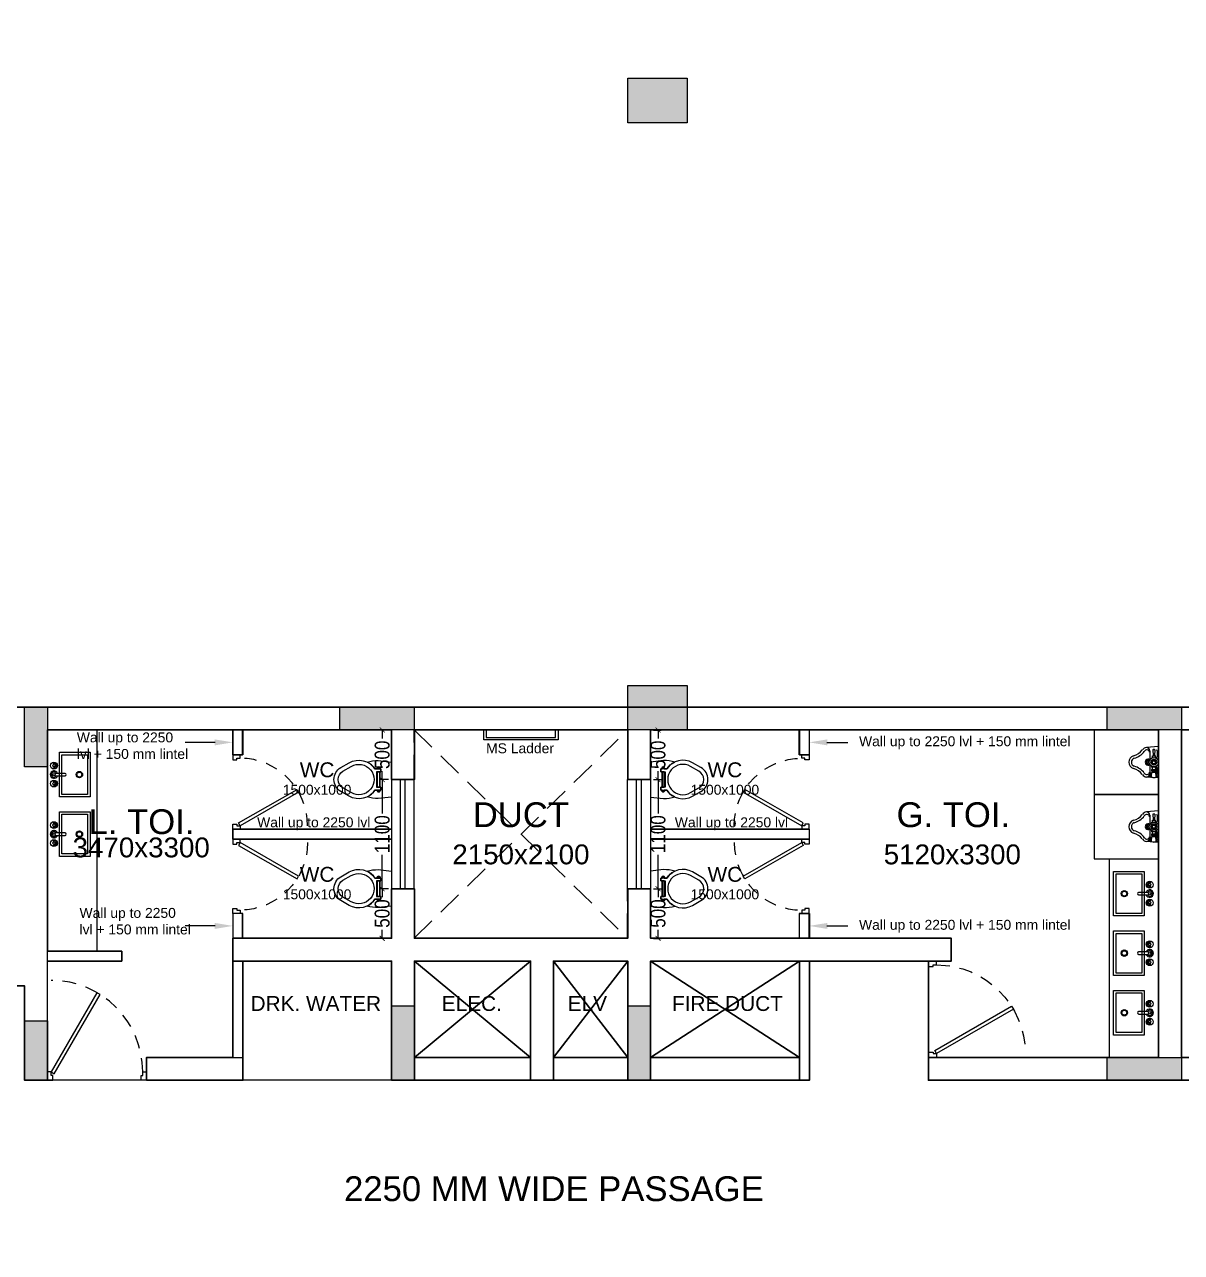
# Model space of a CAD drawing. Header units: metres. Extents: x 9819 to 10514, y 4405 to 4599.
# Drawn here: x 10479.88 to 10491.54, y 4550.07 to 4562.44 of the extents above; entities that cross this region are included whole.
import ezdxf
from ezdxf import colors
from ezdxf.entities.mleader import LeaderData, LeaderLine
from ezdxf.enums import TextEntityAlignment as Align
from ezdxf.math import Vec2, Vec3

# ---------------------------------------------------------------- set-up
doc = ezdxf.new("R2010")
doc.units = ezdxf.units.M
doc.header["$MEASUREMENT"] = 0
doc.header["$PDMODE"] = 35
doc.header["$PDSIZE"] = 0.3
doc.linetypes.add('DASHED2', pattern=[0.375, 0.25, -0.125])
doc.linetypes.add('HIDDEN', pattern=[0.375, 0.25, -0.125])
doc.layers.add('A_COL. NO', color=4, linetype='Continuous')
for name, color, linetype, lineweight in [('A_DIM (INT)', 8, 'Continuous', 5), ('A_DOOR-WIN', 23, 'Continuous', 9), ('A_DOTTED', 8, 'HIDDEN', 0), ('A_GLAZE', 140, 'Continuous', 5), ('A_MS', 15, 'Continuous', 9), ('A_PLUMBING FIXTURES', 8, 'Continuous', 15), ('A_SILL 0.09', 9, 'Continuous', 9), ('A_SILL 0.25', 25, 'Continuous', 15), ('A_TEXT', 7, 'Continuous', 5), ('A_WALL', 7, 'Continuous', 30), ('A_Wall Hatch', 8, 'Continuous', 5), ('COLUMN-FINAL', 210, 'Continuous', 20), ('Doorline', 251, 'DASHED2', 13)]:
    doc.layers.add(name, color=color, linetype=linetype, lineweight=lineweight)
doc.layers.get('A_COL. NO').off()
doc.styles.add('A', font='ARIALN.TTF')
doc.styles.get("Standard").update_dxf_attribs({"font": 'arial.ttf'})
doc.dimstyles.new('DIM IN MM SMALL', dxfattribs={"dimtxt": 0.15, "dimasz": 0.05, "dimexe": 0.03, "dimexo": 0.03, "dimgap": 0.03, "dimtad": 0, "dimdec": 0, "dimlfac": 1000, "dimzin": 3, "dimdsep": 46, "dimtxsty": 'A', "dimblk": 'ARCHTICK', "dimcen": 0, "dimclrd": 256, "dimclre": 256, "dimclrt": 256, "dimadec": 0, "dimazin": 0, "dimtfac": 1, "dimtdec": 0, "dimtofl": 0, "dimtmove": 1, "dimatfit": 3, "dimfxl": 1, "dimtolj": 1, "dimtzin": 0, "dimlwd": -1, "dimlwe": -1, "dimarcsym": 0})

# ---------------------------------------------------------------- blocks, each defined once
blk = doc.blocks.new('D-900')
at = {"layer": 'A_DOOR-WIN'}
for points in [[(0.45, 0.794), (0.035, 0.075), (0.063, 0.059), (0.478, 0.778)], [(0, 0.075), (0, 0), (0.05, 0), (0.05, 0.043), (0.035, 0.043), (0.035, 0.075)], [(0.9, 0.075), (0.9, 0), (0.85, 0), (0.85, 0.043), (0.865, 0.043), (0.865, 0.075)]]:
    blk.add_lwpolyline(points, close=True, dxfattribs=at)
at = {"layer": 'Doorline', "ltscale": 0.5}
blk.add_arc((0.035, 0.075), 0.83, 0, 90, dxfattribs=at)
blk = doc.blocks.new('6P-BAMBI-flat-18')
at = {"ltscale": 0.5}
for p, q in [((0, 0.143), (0, 0.159)), ((0, 0.159), (0.123, 0.149)), ((0, 0.143), (0, 0.117)), ((0.006, 0.147), (0.023, 0.147)), ((0.006, 0.147), (0.006, 0.113)), ((0.008, 0.13), (0.021, 0.13)), ((0.023, 0.15), (0.023, 0.11)), ((0.023, 0.15), (0.025, 0.15)), ((0.025, 0.15), (0.025, 0.11)), ((0.071, 0.15), (0.08, 0.15)), ((0.071, 0.15), (0.071, 0.11)), ((0.08, 0.15), (0.08, 0.11)), ((0.086, 0.148), (0.08, 0.149)), ((0.08, 0.147), (0.09, 0.147)), ((0.082, 0.13), (0.088, 0.13)), ((0.09, 0.147), (0.09, 0.113)), ((0, -0.159), (0, 0.117)), ((0.006, 0.113), (0.023, 0.113)), ((0.014, 0.113), (0.014, 0.059)), ((0.023, 0.11), (0.028, 0.11)), ((0.071, 0.088), (0.026, 0.088)), ((0.026, 0.074), (0.026, 0.088)), ((0.071, 0.074), (0.026, 0.074)), ((0.026, 0.05), (0.026, 0.041)), ((0.026, 0.05), (0.07, 0.05)), ((0.028, 0.12), (0.028, 0.103)), ((0.028, 0.088), (0.028, 0.103)), ((0.028, 0.103), (0.069, 0.103)), ((0.033, 0.05), (0.033, 0.074)), ((0.048, 0.076), (0.048, 0.086)), ((0.064, 0.05), (0.064, 0.074)), ((0.068, 0.088), (0.068, 0.103)), ((0.069, 0.12), (0.069, 0.103)), ((0.069, 0.11), (0.08, 0.11)), ((0.07, 0.05), (0.07, 0.041)), ((0.071, 0.074), (0.071, 0.088)), ((0.08, 0.113), (0.09, 0.113)), ((0.09, 0.021), (0.09, 0.116)), ((0.014, -0.115), (0.014, -0.059)), ((0.027, -0.042), (0.027, -0.045)), ((0.037, -0.045), (0.027, -0.045)), ((0.033, -0.045), (0.033, -0.063)), ((0.033, -0.063), (0.035, -0.065)), ((0.063, -0.063), (0.033, -0.063)), ((0.061, -0.065), (0.035, -0.065)), ((0.039, -0.126), (0.041, -0.069)), ((0.041, -0.069), (0.055, -0.069)), ((0.057, -0.126), (0.055, -0.069)), ((0.059, -0.045), (0.069, -0.045)), ((0.063, -0.063), (0.061, -0.065)), ((0.063, -0.045), (0.063, -0.063)), ((0.069, -0.042), (0.069, -0.045)), ((0.09, -0.116), (0.09, -0.021)), ((0, -0.159), (0.123, -0.149)), ((0.039, -0.126), (0.041, -0.128)), ((0.039, -0.126), (0.057, -0.126)), ((0.041, -0.128), (0.055, -0.128)), ((0.057, -0.126), (0.055, -0.128))]:
    blk.add_line(p, q, dxfattribs=at)
blk.add_lwpolyline([(0.032, -0.009), (0.048, -0.018), (0.064, -0.009), (0.064, 0.009), (0.048, 0.018), (0.032, 0.009)], close=True)
for centre, radius in [((0.048, 0), 0.0469), ((0.048, 0), 0.03), ((0.048, 0), 0.029), ((0.048, 0), 0.019), ((0.048, 0), 0.016), ((0.105, 0.018), 0.004), ((0.105, 0), 0.004), ((0.118, 0.013), 0.004), ((0.123, 0), 0.004), ((0.105, -0.018), 0.004), ((0.118, -0.013), 0.004)]:
    blk.add_circle(centre, radius, dxfattribs=at)
for centre, radius, start, end in [((0.028, 0.138), 0.0223, 157.5879, 202.4121), ((0.028, 0.121), 0.0223, 157.5879, 202.4121), ((0.001, 0.138), 0.0223, 337.5879, 22.4121), ((0.001, 0.121), 0.0223, 337.5879, 22.4121), ((0.048, 0.103), 0.0519, 63.7158, 116.2842), ((0.102, 0.138), 0.0223, 157.5879, 202.4121), ((0.102, 0.121), 0.0223, 157.5879, 202.4121), ((0.068, 0.138), 0.0223, 337.5879, 22.4121), ((0.068, 0.121), 0.0223, 337.5879, 22.4121), ((0.124, 0.115), 0.0341, 91.4853, 177.6343), ((0.1, 0.119), 0.0185, 116.9779, 124.4727), ((0.119, 0.095), 0.0293, 29.0945, 168.479), ((0.118, 0.095), 0.0538, 31.6584, 84.8116), ((0.028, 0.059), 0.014, 180, 261.7868), ((0.037, 0.059), 0.0295, 67.5879, 112.4121), ((0.037, 0.103), 0.0295, 247.5879, 292.4121), ((0.043, 0.02), 0.0304, 97.8129, 124.2621), ((0.059, 0.059), 0.0295, 67.5879, 112.4121), ((0.059, 0.103), 0.0295, 247.5879, 292.4121), ((0.053, 0.02), 0.0304, 55.7379, 82.1871), ((0.159, 0.11), 0.0773, 171.3259, 171.3813), ((0.105, 0), 0.03, 240, 120), ((0.105, 0), 0.025, 233.1301, 126.8699), ((0.092, 0.013), 0.004, 295.9057, 96.1735), ((0.295, 0.223), 0.189, 217.0065, 254.7999), ((0.297, 0.227), 0.168, 217.9141, 254.9362), ((0.232, 0), 0.043, 0, 71.887), ((0.232, 0), 0.068, 0, 71.887), ((0.028, -0.059), 0.014, 94.096, 180), ((0.022, -0.115), 0.008, 180, 270), ((0.038, -0.018), 0.0275, 247.5879, 267.8858), ((0.046, -0.064), 0.00754, 193.7683, 230.2425), ((0.05, -0.064), 0.00754, 309.7575, 346.2317), ((0.059, -0.018), 0.0275, 272.1142, 292.4121), ((0.119, -0.095), 0.0293, 191.521, 330.9055), ((0.124, -0.115), 0.0341, 182.3657, 268.5147), ((0.092, -0.013), 0.004, 263.8265, 64.0943), ((0.118, -0.095), 0.0538, 275.1884, 328.3416), ((0.295, -0.223), 0.189, 105.2001, 142.9935), ((0.297, -0.227), 0.168, 105.0638, 142.0859), ((0.232, 0), 0.043, 288.113, 0), ((0.232, 0), 0.068, 288.113, 0)]:
    blk.add_arc(centre, radius, start, end, dxfattribs=at)
blk = doc.blocks.new('S7-flat-32')
at = {"ltscale": 0.5}
for p, q in [((5388.851, -19005.32), (5388.851, -19004.87)), ((5388.851, -19004.87), (5389.16, -19004.87)), ((5388.851, -19005.32), (5388.851, -19004.87)), ((5388.851, -19004.87), (5389.16, -19004.87)), ((5388.876, -19005.295), (5388.876, -19004.895)), ((5388.876, -19004.895), (5389.135, -19004.895)), ((5388.876, -19005.295), (5388.876, -19004.895)), ((5388.876, -19004.895), (5389.135, -19004.895)), ((5389.135, -19004.895), (5389.135, -19005.295)), ((5389.135, -19004.895), (5389.135, -19005.295)), ((5389.16, -19004.87), (5389.16, -19005.32)), ((5389.16, -19004.87), (5389.16, -19005.32)), ((5389.203, -19005.001), (5389.196, -19005.001)), ((5389.203, -19005.001), (5389.196, -19005.001)), ((5389.203, -19005.008), (5389.196, -19005.008)), ((5389.203, -19005.008), (5389.196, -19005.008)), ((5389.212, -19004.993), (5389.212, -19004.986)), ((5389.212, -19004.993), (5389.212, -19004.986)), ((5389.212, -19005.017), (5389.212, -19005.023)), ((5389.212, -19005.017), (5389.212, -19005.023)), ((5389.218, -19004.992), (5389.218, -19004.986)), ((5389.218, -19004.992), (5389.218, -19004.986)), ((5389.218, -19005.016), (5389.218, -19005.023)), ((5389.218, -19005.016), (5389.218, -19005.023)), ((5389.194, -19005.083), (5389.103, -19005.083)), ((5389.194, -19005.083), (5389.103, -19005.083)), ((5389.103, -19005.108), (5389.194, -19005.108)), ((5389.103, -19005.108), (5389.194, -19005.108)), ((5389.212, -19005.174), (5389.212, -19005.167)), ((5389.212, -19005.174), (5389.212, -19005.167)), ((5389.218, -19005.174), (5389.218, -19005.167)), ((5389.218, -19005.174), (5389.218, -19005.167)), ((5389.135, -19005.295), (5388.876, -19005.295)), ((5389.135, -19005.295), (5388.876, -19005.295)), ((5389.203, -19005.183), (5389.196, -19005.183)), ((5389.203, -19005.183), (5389.196, -19005.183)), ((5389.203, -19005.189), (5389.196, -19005.189)), ((5389.203, -19005.189), (5389.196, -19005.189)), ((5389.212, -19005.198), (5389.212, -19005.205)), ((5389.212, -19005.198), (5389.212, -19005.205)), ((5389.218, -19005.198), (5389.218, -19005.205)), ((5389.218, -19005.198), (5389.218, -19005.205)), ((5389.16, -19005.32), (5388.851, -19005.32)), ((5389.16, -19005.32), (5388.851, -19005.32))]:
    blk.add_line(p, q, dxfattribs=at)
for centre, radius in [((5389.215, -19005.005), 0.0344), ((5389.215, -19005.005), 0.0344), ((5389.19, -19005.005), 0.00699), ((5389.19, -19005.005), 0.00699), ((5389.215, -19005.005), 0.0125), ((5389.215, -19005.005), 0.0125), ((5389.215, -19004.98), 0.00699), ((5389.215, -19004.98), 0.00699), ((5389.215, -19005.03), 0.00699), ((5389.215, -19005.03), 0.00699), ((5388.959, -19005.095), 0.0326), ((5388.959, -19005.095), 0.0326), ((5388.959, -19005.095), 0.025), ((5388.959, -19005.095), 0.025), ((5389.215, -19005.186), 0.0344), ((5389.215, -19005.186), 0.0344), ((5389.215, -19005.095), 0.0125), ((5389.215, -19005.095), 0.0125), ((5389.215, -19005.161), 0.00699), ((5389.215, -19005.161), 0.00699), ((5389.19, -19005.186), 0.00699), ((5389.19, -19005.186), 0.00699), ((5389.215, -19005.186), 0.0125), ((5389.215, -19005.186), 0.0125), ((5389.215, -19005.211), 0.00699), ((5389.215, -19005.211), 0.00699)]:
    blk.add_circle(centre, radius, dxfattribs=at)
for centre, radius, start, end in [((5389.215, -19005.005), 0.025, 106.2342, 163.9047), ((5389.215, -19005.005), 0.025, 106.2342, 163.9047), ((5389.215, -19005.005), 0.025, 196.12, 254.0884), ((5389.215, -19005.005), 0.025, 196.12, 254.0884), ((5389.103, -19005.095), 0.0125, 90, 270), ((5389.103, -19005.095), 0.0125, 90, 270), ((5389.215, -19005.095), 0.0375, 199.6514, 160.3603), ((5389.215, -19005.095), 0.0375, 199.6514, 160.3603), ((5389.215, -19005.186), 0.025, 106.4413, 164.0789), ((5389.215, -19005.186), 0.025, 106.4413, 164.0789), ((5389.215, -19005.095), 0.025, 210.3431, 149.7554), ((5389.215, -19005.095), 0.025, 210.3431, 149.7554), ((5389.215, -19005.186), 0.025, 195.2407, 254.2093), ((5389.215, -19005.186), 0.025, 195.2407, 254.2093)]:
    blk.add_arc(centre, radius, start, end, dxfattribs=at)
blk = doc.blocks.new('D 750')
at = {"layer": 'A_DOOR-WIN'}
for points in [[(-0.372, 0.665), (-0.035, 0.075), (-0.063, 0.059), (-0.4, 0.649)], [(-0.75, 0.075), (-0.75, 0), (-0.7, 0), (-0.7, 0.043), (-0.715, 0.043), (-0.715, 0.075)], [(0, 0.075), (0, 0), (-0.05, 0), (-0.05, 0.043), (-0.035, 0.043), (-0.035, 0.075)]]:
    blk.add_lwpolyline(points, close=True, dxfattribs=at)
at = {"layer": 'Doorline', "ltscale": 0.5}
blk.add_arc((-0.035, 0.075), 0.68, 90, 180, dxfattribs=at)
blk = doc.blocks.new('S6-flat-17')
for points in [[(-5389.254, -19005.94), (-5389.254, -19006.294), (-5389.12, -19006.308, 0.073039), (-5389.008, -19006.292, -0.137864), (-5389.088, -19006.223), (-5389.114, -19006.223), (-5389.114, -19006.228), (-5389.111, -19006.228, -1), (-5389.139, -19006.228), (-5389.136, -19006.228), (-5389.136, -19006.223), (-5389.147, -19006.223), (-5389.147, -19006.195), (-5389.136, -19006.195), (-5389.136, -19006.038), (-5389.147, -19006.038), (-5389.147, -19006.01), (-5389.136, -19006.01), (-5389.136, -19006.004), (-5389.139, -19006.004, -1), (-5389.111, -19006.004), (-5389.114, -19006.004), (-5389.114, -19006.01), (-5389.088, -19006.01, -0.137864), (-5389.008, -19005.941, 0.073039), (-5389.12, -19005.924)], [(-5389.088, -19006.01), (-5389.147, -19006.01), (-5389.147, -19006.038), (-5389.103, -19006.038), (-5389.103, -19006.195), (-5389.147, -19006.195), (-5389.147, -19006.223), (-5389.088, -19006.223, 0.397822), (-5388.828, -19006.285), (-5388.744, -19006.237, 0.57735), (-5388.744, -19005.996), (-5388.828, -19005.948, 0.397822)], [(-5389.139, -19006.004), (-5389.136, -19006.004), (-5389.111, -19006.004, 1)], [(-5388.849, -19006.249), (-5388.765, -19006.201, 0.57735), (-5388.765, -19006.032), (-5388.849, -19005.984, 1.732051)], [(-5389.139, -19006.228, 1), (-5389.111, -19006.228), (-5389.114, -19006.228)]]:
    blk.add_lwpolyline(points, format="xyb", close=True)
blk.add_lwpolyline([(-5389.136, -19006.038), (-5389.136, -19006.195), (-5389.114, -19006.195), (-5389.114, -19006.038)], close=True)
blk = doc.blocks.new('_ARCHTICK')
at = {"color": 0, "linetype": 'ByBlock', "const_width": 0.15}
blk.add_lwpolyline([(-0.5, -0.5), (0.5, 0.5)], dxfattribs=at)
blk = doc.blocks.new('*D1498')
at = {"layer": 'A_DIM (INT)', "transparency": 16777216}
for p, q in [((10483.544, 4555.334), (10483.451, 4555.334)), ((10483.481, 4555.334), (10483.481, 4555.25)), ((10483.481, 4554.834), (10483.481, 4554.919)), ((10483.544, 4554.834), (10483.451, 4554.834))]:
    blk.add_line(p, q, dxfattribs=at)
at = {"layer": 'Defpoints', "color": 0, "transparency": 16777216}
for p in [(10483.574, 4555.334), (10483.481, 4554.834), (10483.574, 4554.834)]:
    blk.add_point(p, dxfattribs=at)
at = {"layer": 'A_DIM (INT)', "transparency": 16777216, "xscale": 0.05, "yscale": 0.05, "zscale": 0.05}
for p, rotation in [((10483.481, 4555.334), 90), ((10483.481, 4554.834), 270)]:
    blk.add_blockref('_ARCHTICK', p, dxfattribs=dict(at, rotation=rotation))
at = {"layer": 'A_DIM (INT)', "transparency": 16777216, "insert": (10483.481, 4555.084), "char_height": 0.15, "attachment_point": 5, "rotation": 90, "style": 'A'}
blk.add_mtext('\\A1;500', dxfattribs=at)
blk = doc.blocks.new('*D1499')
at = {"layer": 'A_DIM (INT)', "transparency": 16777216}
for p, q in [((10483.544, 4553.734), (10483.451, 4553.734)), ((10483.481, 4553.734), (10483.481, 4553.65)), ((10483.481, 4553.234), (10483.481, 4553.319)), ((10483.544, 4553.234), (10483.451, 4553.234))]:
    blk.add_line(p, q, dxfattribs=at)
at = {"layer": 'Defpoints', "color": 0, "transparency": 16777216}
for p in [(10483.481, 4553.734), (10483.574, 4553.734), (10483.574, 4553.234)]:
    blk.add_point(p, dxfattribs=at)
at = {"layer": 'A_DIM (INT)', "transparency": 16777216, "xscale": 0.05, "yscale": 0.05, "zscale": 0.05}
for p, rotation in [((10483.481, 4553.734), 90), ((10483.481, 4553.234), 270)]:
    blk.add_blockref('_ARCHTICK', p, dxfattribs=dict(at, rotation=rotation))
at = {"layer": 'A_DIM (INT)', "transparency": 16777216, "insert": (10483.481, 4553.484), "char_height": 0.15, "attachment_point": 5, "rotation": 90, "style": 'A'}
blk.add_mtext('\\A1;500', dxfattribs=at)
blk = doc.blocks.new('*D1500')
at = {"layer": 'A_DIM (INT)', "transparency": 16777216}
for p, q in [((10486.214, 4553.734), (10486.291, 4553.734)), ((10486.261, 4553.734), (10486.261, 4553.65)), ((10486.261, 4553.234), (10486.261, 4553.319)), ((10486.214, 4553.234), (10486.291, 4553.234))]:
    blk.add_line(p, q, dxfattribs=at)
at = {"layer": 'Defpoints', "color": 0, "transparency": 16777216}
for p in [(10486.184, 4553.734), (10486.261, 4553.734), (10486.184, 4553.234)]:
    blk.add_point(p, dxfattribs=at)
at = {"layer": 'A_DIM (INT)', "transparency": 16777216, "xscale": 0.05, "yscale": 0.05, "zscale": 0.05}
for p, rotation in [((10486.261, 4553.734), 90), ((10486.261, 4553.234), 270)]:
    blk.add_blockref('_ARCHTICK', p, dxfattribs=dict(at, rotation=rotation))
at = {"layer": 'A_DIM (INT)', "transparency": 16777216, "insert": (10486.261, 4553.484), "char_height": 0.15, "attachment_point": 5, "rotation": 90, "style": 'A'}
blk.add_mtext('\\A1;500', dxfattribs=at)
blk = doc.blocks.new('*D1501')
at = {"layer": 'A_DIM (INT)', "transparency": 16777216}
for p, q in [((10486.214, 4555.334), (10486.291, 4555.334)), ((10486.261, 4555.334), (10486.261, 4555.25)), ((10486.261, 4554.834), (10486.261, 4554.919)), ((10486.214, 4554.834), (10486.291, 4554.834))]:
    blk.add_line(p, q, dxfattribs=at)
at = {"layer": 'Defpoints', "color": 0, "transparency": 16777216}
for p in [(10486.184, 4555.334), (10486.184, 4554.834), (10486.261, 4554.834)]:
    blk.add_point(p, dxfattribs=at)
at = {"layer": 'A_DIM (INT)', "transparency": 16777216, "xscale": 0.05, "yscale": 0.05, "zscale": 0.05}
for p, rotation in [((10486.261, 4555.334), 90), ((10486.261, 4554.834), 270)]:
    blk.add_blockref('_ARCHTICK', p, dxfattribs=dict(at, rotation=rotation))
at = {"layer": 'A_DIM (INT)', "transparency": 16777216, "insert": (10486.261, 4555.084), "char_height": 0.15, "attachment_point": 5, "rotation": 90, "style": 'A'}
blk.add_mtext('\\A1;500', dxfattribs=at)
blk = doc.blocks.new('*D1502')
at = {"layer": 'A_DIM (INT)', "transparency": 16777216}
for p, q in [((10486.214, 4554.834), (10486.291, 4554.834)), ((10486.261, 4554.834), (10486.261, 4554.492)), ((10486.261, 4553.734), (10486.261, 4554.077)), ((10486.214, 4553.734), (10486.291, 4553.734))]:
    blk.add_line(p, q, dxfattribs=at)
at = {"layer": 'Defpoints', "color": 0, "transparency": 16777216}
for p in [(10486.184, 4554.834), (10486.184, 4553.734), (10486.261, 4553.734)]:
    blk.add_point(p, dxfattribs=at)
at = {"layer": 'A_DIM (INT)', "transparency": 16777216, "xscale": 0.05, "yscale": 0.05, "zscale": 0.05}
for p, rotation in [((10486.261, 4554.834), 90), ((10486.261, 4553.734), 270)]:
    blk.add_blockref('_ARCHTICK', p, dxfattribs=dict(at, rotation=rotation))
at = {"layer": 'A_DIM (INT)', "transparency": 16777216, "insert": (10486.261, 4554.284), "char_height": 0.15, "attachment_point": 5, "rotation": 90, "style": 'A'}
blk.add_mtext('\\A1;1100', dxfattribs=at)
blk = doc.blocks.new('*D1503')
at = {"layer": 'A_DIM (INT)', "transparency": 16777216}
for p, q in [((10483.544, 4554.834), (10483.451, 4554.834)), ((10483.481, 4554.834), (10483.481, 4554.492)), ((10483.481, 4553.734), (10483.481, 4554.077)), ((10483.544, 4553.734), (10483.451, 4553.734))]:
    blk.add_line(p, q, dxfattribs=at)
at = {"layer": 'Defpoints', "color": 0, "transparency": 16777216}
for p in [(10483.481, 4554.834), (10483.574, 4554.834), (10483.574, 4553.734)]:
    blk.add_point(p, dxfattribs=at)
at = {"layer": 'A_DIM (INT)', "transparency": 16777216, "xscale": 0.05, "yscale": 0.05, "zscale": 0.05}
for p, rotation in [((10483.481, 4554.834), 90), ((10483.481, 4553.734), 270)]:
    blk.add_blockref('_ARCHTICK', p, dxfattribs=dict(at, rotation=rotation))
at = {"layer": 'A_DIM (INT)', "transparency": 16777216, "insert": (10483.481, 4554.284), "char_height": 0.15, "attachment_point": 5, "rotation": 90, "style": 'A'}
blk.add_mtext('\\A1;1100', dxfattribs=at)
blk = doc.blocks.new('Balcony projections')
at = {"transparency": 33554493}
h = blk.add_hatch(color=256, dxfattribs=at)
h.dxf.hatch_style = 1
h.paths.add_polyline_path([(-0.53, -72.15), (33.98, -72.15), (33.98, 0.53), (-0.53, 0.53)])
h.paths.add_polyline_path([(-0.23, -71.85), (33.68, -71.85), (33.68, 0.23), (-0.23, 0.23)], flags=16)
blk = doc.blocks.new('Wing C Columns')
at = {"layer": 'COLUMN-FINAL'}
for points in [[(15.44, -24.81), (15.44, -25.26), (14.84, -25.26), (14.84, -24.81)], [(15.44, -30.93), (15.44, -31.38), (14.84, -31.38), (14.84, -30.93)]]:
    blk.add_hatch(color=3, dxfattribs=at).paths.add_polyline_path(points)
h = blk.add_hatch(color=190, dxfattribs=at)
h.dxf.hatch_style = 1
h.paths.add_polyline_path([(8.99, -31.75), (8.76, -31.75), (8.76, -31.15), (8.99, -31.15)])
h = blk.add_hatch(color=86, dxfattribs=at)
h.dxf.hatch_style = 1
h.paths.add_polyline_path([(11.938, -31.378), (11.938, -31.148), (12.688, -31.148), (12.688, -31.378)])
h = blk.add_hatch(color=30, dxfattribs=at)
h.dxf.hatch_style = 1
h.paths.add_polyline_path([(20.42, -31.15), (20.42, -31.38), (19.67, -31.38), (19.67, -31.15)])
h = blk.add_hatch(color=86, dxfattribs=at)
h.dxf.hatch_style = 1
h.paths.add_polyline_path([(12.69, -34.91), (12.46, -34.91), (12.46, -34.16), (12.69, -34.16)])
h = blk.add_hatch(color=11, dxfattribs=at)
h.dxf.hatch_style = 1
h.paths.add_polyline_path([(15.07, -34.91), (14.84, -34.91), (14.84, -34.16), (15.07, -34.16)])
h = blk.add_hatch(color=190, dxfattribs=at)
h.dxf.hatch_style = 1
h.paths.add_polyline_path([(8.99, -34.91), (8.76, -34.91), (8.76, -34.31), (8.99, -34.31)])
h = blk.add_hatch(color=30, dxfattribs=at)
h.dxf.hatch_style = 1
h.paths.add_polyline_path([(20.42, -34.68), (20.42, -34.91), (19.67, -34.91), (19.67, -34.68)])
at = {"layer": 'COLUMN-FINAL', "color": 3}
for points in [[(15.44, -24.81), (15.44, -25.26), (14.84, -25.26), (14.84, -24.81)], [(15.44, -30.93), (15.44, -31.38), (14.84, -31.38), (14.84, -30.93)]]:
    blk.add_lwpolyline(points, close=True, dxfattribs=at)
at = {"layer": 'COLUMN-FINAL', "color": 190}
for points in [[(8.99, -31.75), (8.76, -31.75), (8.76, -31.15), (8.99, -31.15)], [(8.99, -34.91), (8.76, -34.91), (8.76, -34.31), (8.99, -34.31)]]:
    blk.add_lwpolyline(points, close=True, dxfattribs=at)
at = {"layer": 'COLUMN-FINAL', "color": 86}
for points in [[(11.938, -31.378), (11.938, -31.148), (12.688, -31.148), (12.688, -31.378)], [(12.69, -34.91), (12.46, -34.91), (12.46, -34.16), (12.69, -34.16)]]:
    blk.add_lwpolyline(points, close=True, dxfattribs=at)
at = {"layer": 'COLUMN-FINAL', "color": 30}
for points in [[(20.42, -31.15), (20.42, -31.38), (19.67, -31.38), (19.67, -31.15)], [(20.42, -34.68), (20.42, -34.91), (19.67, -34.91), (19.67, -34.68)]]:
    blk.add_lwpolyline(points, close=True, dxfattribs=at)
at = {"layer": 'COLUMN-FINAL', "color": 11}
blk.add_lwpolyline([(15.07, -34.91), (14.84, -34.91), (14.84, -34.16), (15.07, -34.16)], close=True, dxfattribs=at)
blk = doc.blocks.new('WING-C REVISED COLU.')
blk.add_blockref('Wing C Columns', (5452.425, -8729.918))

msp = doc.modelspace()

# ---------------------------------------------------------------- linework, layer by layer
at = {"layer": 'A_DOTTED'}
for points in [[(10483.8038, 4553.7344), (10483.8038, 4553.2344), (10485.9538, 4555.3344), (10485.9538, 4554.8344)], [(10483.8038, 4554.8344), (10483.8038, 4555.3344), (10485.9538, 4553.2344), (10485.9538, 4553.7344)]]:
    msp.add_lwpolyline(points, dxfattribs=at)
at = {"layer": 'A_GLAZE'}
for p, q in [((10483.6638, 4553.7344), (10483.6638, 4554.8344)), ((10483.7138, 4553.7344), (10483.7138, 4554.8344)), ((10486.0438, 4553.7344), (10486.0438, 4554.8344)), ((10486.0938, 4553.7344), (10486.0938, 4554.8344))]:
    msp.add_line(p, q, dxfattribs=at)
at = {"layer": 'A_MS'}
msp.add_lwpolyline([(10484.5288, 4555.3344), (10484.5288, 4555.2594), (10485.2288, 4555.2594), (10485.2288, 4555.3344), (10485.2538, 4555.3344), (10485.2538, 4555.2344), (10484.5038, 4555.2344), (10484.5038, 4555.3344)], close=True, dxfattribs=at)
at = {"layer": 'A_PLUMBING FIXTURES', "ltscale": 0.5}
msp.add_line((10480.6062, 4555.3344), (10480.6062, 4553.1044), dxfattribs=at)
at = {"layer": 'A_PLUMBING FIXTURES'}
msp.add_line((10490.8062, 4554.0344), (10490.8062, 4552.0344), dxfattribs=at)
for points in [[(10491.3062, 4555.3344), (10490.6562, 4555.3344), (10490.6562, 4554.6844), (10491.3062, 4554.6844)], [(10491.3062, 4554.6844), (10490.6562, 4554.6844), (10490.6562, 4554.0344), (10491.3062, 4554.0344)]]:
    msp.add_lwpolyline(points, close=True, dxfattribs=at)
at = {"layer": 'A_SILL 0.09'}
msp.add_line((10483.5762, 4551.8044), (10482.0762, 4551.8044), dxfattribs=at)
for points in [[(10479.8762, 4551.8044), (10480.1062, 4551.8044), (10480.1062, 4553.0044), (10480.8562, 4553.0044), (10480.8562, 4553.1044), (10480.1062, 4553.1044), (10480.8562, 4553.1044), (10480.8562, 4553.0044), (10480.1062, 4553.0044), (10480.1062, 4553.1044), (10480.1062, 4555.3344), (10483.5738, 4555.3344), (10483.5738, 4554.8344), (10483.5738, 4553.7344), (10483.8038, 4553.7344), (10483.8038, 4554.8344), (10483.5738, 4554.8344)], [(10481.9762, 4552.0344), (10481.1062, 4552.0344), (10481.1062, 4551.8044), (10480.1062, 4551.8044), (10480.1062, 4553.0044)]]:
    msp.add_lwpolyline(points, dxfattribs=at)
at = {"layer": 'A_WALL'}
for p, q in [((10500.7962, 4555.5644), (10471.3462, 4555.5644)), ((10485.9538, 4555.3344), (10483.8038, 4555.3344)), ((10491.3062, 4555.3344), (10491.3062, 4552.0344)), ((10491.3062, 4555.3344), (10491.3062, 4552.0344)), ((10491.5362, 4555.3344), (10491.5362, 4552.0344)), ((10485.9538, 4553.2344), (10483.8038, 4553.2344)), ((10482.0762, 4553.0044), (10483.5762, 4553.0044)), ((10482.0762, 4553.0044), (10482.0762, 4551.8044)), ((10483.5762, 4553.0044), (10483.5762, 4551.8044)), ((10483.8062, 4553.0044), (10484.9762, 4553.0044)), ((10485.2062, 4553.0044), (10485.9562, 4553.0044)), ((10491.3062, 4552.0344), (10488.9862, 4552.0344)), ((10491.3062, 4552.0344), (10488.9862, 4552.0344)), ((10488.9862, 4552.0344), (10488.9862, 4551.8044)), ((10482.0762, 4551.8044), (10481.1062, 4551.8044)), ((10496.8662, 4551.8044), (10488.9862, 4551.8044))]:
    msp.add_line(p, q, dxfattribs=at)
for points in [[(10486.1862, 4554.8344), (10485.9562, 4554.8344), (10485.9562, 4555.3344), (10483.8062, 4555.3344), (10483.8062, 4554.8344), (10483.5762, 4554.8344), (10483.5762, 4555.3344), (10480.1062, 4555.3344), (10480.1062, 4553.1044)], [(10486.1838, 4554.8344), (10486.1838, 4555.3344), (10491.3062, 4555.3344), (10486.1862, 4555.3344), (10486.1862, 4554.8344)], [(10499.0962, 4551.8044), (10498.0662, 4551.8044), (10498.0662, 4555.3344), (10491.5362, 4555.3344), (10491.5362, 4552.0344), (10496.8662, 4552.0344), (10496.8662, 4551.8044), (10488.9862, 4551.8044), (10488.9862, 4552.0344), (10488.9862, 4553.0044)], [(10483.5762, 4553.7344), (10483.5762, 4553.2344), (10481.9762, 4553.2344), (10481.9762, 4552.0344), (10481.1062, 4552.0344), (10481.1062, 4551.8044), (10482.0762, 4551.8044), (10482.0762, 4553.0044), (10481.9762, 4553.0044)], [(10487.6862, 4551.8044), (10487.7862, 4551.8044), (10487.7862, 4553.0044), (10487.7862, 4551.8044), (10487.6862, 4551.8044), (10487.6862, 4553.0044), (10487.7862, 4553.0044), (10489.2162, 4553.0044), (10489.2162, 4553.2344), (10486.1862, 4553.2344), (10486.1862, 4553.7344), (10485.9562, 4553.7344), (10485.9562, 4553.2344), (10483.8062, 4553.2344), (10483.8062, 4553.7344), (10483.5762, 4553.7344)], [(10487.7862, 4553.2344), (10489.2162, 4553.2344), (10489.2162, 4553.0044), (10487.7862, 4553.0044)], [(10482.0762, 4553.0044), (10483.5762, 4553.0044), (10483.5762, 4551.8044), (10483.8062, 4551.8044), (10483.8062, 4553.0044), (10484.9762, 4553.0044), (10483.8062, 4552.0344), (10484.9762, 4552.0344), (10483.8062, 4553.0044), (10483.8062, 4551.8044)], [(10483.5762, 4551.8044), (10483.8062, 4551.8044), (10484.9762, 4551.8044), (10484.9762, 4553.0044), (10484.9762, 4551.8044), (10485.2062, 4551.8044), (10485.2062, 4553.0044), (10485.9562, 4553.0044), (10485.2062, 4552.0344), (10485.9562, 4552.0344), (10485.2062, 4553.0044), (10485.2062, 4551.8044)], [(10484.9762, 4551.8044), (10485.2062, 4551.8044), (10485.9562, 4551.8044), (10485.9562, 4553.0044), (10485.9562, 4551.8044), (10486.1862, 4551.8044), (10486.1862, 4553.0044), (10487.6862, 4553.0044), (10486.1862, 4552.0344), (10487.6862, 4552.0344), (10486.1862, 4553.0044), (10486.1862, 4551.8044), (10485.9562, 4551.8044)], [(10486.1862, 4553.0044), (10487.6862, 4553.0044), (10487.6862, 4551.8044), (10486.1862, 4551.8044)], [(10479.3262, 4552.7544), (10479.8762, 4552.7544), (10479.8762, 4551.8044), (10480.1062, 4551.8044)]]:
    msp.add_lwpolyline(points, dxfattribs=at)
at = {"layer": 'A_WALL', "lineweight": 20}
for points in [[(10481.9738, 4555.3344), (10481.9738, 4555.0844), (10482.0738, 4555.0844), (10482.0738, 4555.3344)], [(10487.7838, 4555.3344), (10487.7838, 4555.0844), (10487.6838, 4555.0844), (10487.6838, 4555.3344)], [(10486.1838, 4553.7344), (10485.9538, 4553.7344), (10485.9538, 4554.8344), (10486.1838, 4554.8344), (10486.1838, 4553.7344), (10486.1838, 4553.2344), (10487.7838, 4553.2344), (10487.7838, 4553.4844), (10487.6838, 4553.4844), (10487.6838, 4553.2344)], [(10483.5738, 4554.3344), (10481.9738, 4554.3344), (10481.9738, 4554.2344), (10483.5738, 4554.2344)], [(10486.1838, 4554.3344), (10487.7838, 4554.3344), (10487.7838, 4554.2344), (10486.1838, 4554.2344)], [(10482.0738, 4553.2344), (10482.0738, 4553.4844), (10481.9738, 4553.4844), (10481.9738, 4553.2344)]]:
    msp.add_lwpolyline(points, dxfattribs=at)
for points in [[(10481.9762, 4555.0844), (10481.9762, 4555.3344), (10482.0762, 4555.3344), (10482.0762, 4555.0844)], [(10487.7862, 4555.0844), (10487.7862, 4555.3344), (10487.6862, 4555.3344), (10487.6862, 4555.0844)], [(10483.5762, 4554.3344), (10483.5762, 4554.2344), (10481.9762, 4554.2344), (10481.9762, 4554.3344)], [(10486.1862, 4554.3344), (10486.1862, 4554.2344), (10487.7862, 4554.2344), (10487.7862, 4554.3344)], [(10481.9762, 4553.4844), (10481.9762, 4553.2344), (10482.0762, 4553.2344), (10482.0762, 4553.4844)], [(10487.7862, 4553.4844), (10487.7862, 4553.2344), (10487.6862, 4553.2344), (10487.6862, 4553.4844)]]:
    msp.add_lwpolyline(points, close=True, dxfattribs=at)
at = {"layer": 'A_Wall Hatch'}
msp.add_lwpolyline([(10483.5738, 4553.7344), (10483.5738, 4553.2344), (10481.9762, 4553.2344), (10481.9762, 4552.0344), (10482.0762, 4552.0344)], dxfattribs=at)

# ---------------------------------------------------------------- block references
at = {"layer": 'A_COL. NO'}
msp.add_blockref('WING-C REVISED COLU.', (5018.691, 13316.6323), dxfattribs=at)
at = {"layer": 'A_DOOR-WIN'}
for p, rotation in [((10481.9738, 4554.3344), 270), ((10487.7838, 4554.2344), 90.00000000000001)]:
    msp.add_blockref('D 750', p, dxfattribs=dict(at, rotation=rotation))
at = {"layer": 'A_DOOR-WIN', "xscale": -1}
for p, rotation in [((10487.7838, 4554.3344), 90), ((10481.9738, 4554.2344), 270)]:
    msp.add_blockref('D 750', p, dxfattribs=dict(at, rotation=rotation))
at = {"layer": 'A_DOOR-WIN', "xscale": -1.077777777727252, "yscale": 1.077777777727252, "zscale": 1.077777777727252, "rotation": 270}
msp.add_blockref('D-900', (10488.9862, 4552.0344), dxfattribs=at)
at = {"layer": 'A_DOOR-WIN', "xscale": 1.111111111037728, "yscale": 1.111111111037728, "zscale": 1.111111111037728}
msp.add_blockref('D-900', (10480.1062, 4551.8044), dxfattribs=at)
at = {"layer": 'A_PLUMBING FIXTURES', "ltscale": 0.5}
for name, p, rotation in [('6P-BAMBI-flat-18', (10491.3062, 4555.0094), 179.9993672955496), ('S7-flat-32', (15868.9679, -14450.3297), 179.9987345913262), ('S6-flat-17', (15875.6473, 23560.892), 359.9993672955499), ('S7-flat-32', (15868.9679, -14450.9297), 179.9987345913262), ('6P-BAMBI-flat-18', (10491.3062, 4554.3594), 179.9993672955496), ('S6-flat-17', (15875.6473, 23559.792), 359.9993672955499), ('S7-flat-32', (5102.4212, 23558.8986), 359.9987345913262), ('S7-flat-32', (5102.4212, 23558.2986), 359.9987345913262), ('S7-flat-32', (5102.4212, 23557.6986), 359.9987345913262)]:
    msp.add_blockref(name, p, dxfattribs=dict(at, rotation=rotation))
at = {"layer": 'A_PLUMBING FIXTURES', "ltscale": 0.5, "xscale": -1, "rotation": 0.0006327044501919231}
for p in [(5094.1102, 23560.892), (5094.1102, 23559.792)]:
    msp.add_blockref('S6-flat-17', p, dxfattribs=at)
at = {"layer": 'A_SILL 0.25'}
msp.add_blockref('Balcony projections', (10469.3462, 4588.4844), dxfattribs=at)

# ---------------------------------------------------------------- texts
at = {"layer": 'A_MS', "insert": (10484.5285, 4555.2001), "char_height": 0.1, "attachment_point": 1}
msp.add_mtext_dynamic_manual_height_columns('MS Ladder', width=0.731806, gutter_width=2.2347, heights=[0], dxfattribs=at)
at = {"layer": 'A_TEXT'}
for s, height, p in [('Wall up to 2250 lvl + 150 mm lintel', 0.1, (10489.3526, 4555.1706)), ('WC', 0.15, (10482.8246, 4554.8581)), ('WC', 0.15, (10486.9346, 4554.8581)), ('1500x1000', 0.1, (10482.8246, 4554.6818)), ('1500x1000', 0.1, (10486.9346, 4554.6818)), ('DUCT', 0.25, (10484.8788, 4554.3553)), ('G. TOI.', 0.25, (10489.2369, 4554.3553)), ('L. TOI.', 0.25, (10481.055, 4554.285)), ('Wall up to 2250 lvl', 0.1, (10482.7909, 4554.3536)), ('Wall up to 2250 lvl', 0.1, (10487.0008, 4554.3536)), ('3470x3300', 0.2, (10481.0518, 4554.0505)), ('2150x2100', 0.2, (10484.8788, 4553.9803)), ('5120x3300', 0.2, (10489.2269, 4553.9803)), ('WC', 0.15, (10482.8246, 4553.8043)), ('WC', 0.15, (10486.9346, 4553.8043)), ('1500x1000', 0.1, (10482.8246, 4553.628)), ('1500x1000', 0.1, (10486.9346, 4553.628)), ('Wall up to 2250 lvl + 150 mm lintel', 0.1, (10489.3526, 4553.3206)), ('DRK. WATER', 0.15, (10482.8118, 4552.5023)), ('ELEC.', 0.15, (10484.3842, 4552.5023)), ('ELV', 0.15, (10485.5491, 4552.5023)), ('FIRE DUCT', 0.15, (10486.9602, 4552.5023)), ('2250 MM WIDE PASSAGE', 0.25, (10485.2118, 4550.5857))]:
    msp.add_text(s, height=height, dxfattribs=at).set_placement(p, align=Align.CENTER)
at = {"layer": 'A_TEXT', "char_height": 0.1, "attachment_point": 1}
for insert in [(10480.403, 4555.3096), (10480.4303, 4553.5406)]:
    msp.add_mtext_dynamic_manual_height_columns('Wall up to 2250 lvl + 150 mm lintel', width=1.136247, gutter_width=1, heights=[0.399], dxfattribs=dict(at, insert=insert))

# ---------------------------------------------------------------- dimensions: what is measured, and where the dimension line sits
at = {"layer": 'A_DIM (INT)'}
for base, p1, p2, picture, middle in [((10483.4808, 4554.8344), (10483.5738, 4555.3344), (10483.5738, 4554.8344), '*D1498', (10483.4808, 4555.0844)), ((10486.2609, 4554.8344), (10486.1838, 4555.3344), (10486.1838, 4554.8344), '*D1501', (10486.2609, 4555.0844)), ((10483.4808, 4554.8344), (10483.5738, 4553.7344), (10483.5738, 4554.8344), '*D1503', (10483.4808, 4554.2844)), ((10486.2609, 4553.7344), (10486.1838, 4554.8344), (10486.1838, 4553.7344), '*D1502', (10486.2609, 4554.2844)), ((10483.4808, 4553.7344), (10483.5738, 4553.2344), (10483.5738, 4553.7344), '*D1499', (10483.4808, 4553.4844)), ((10486.2609, 4553.7344), (10486.1838, 4553.2344), (10486.1838, 4553.7344), '*D1500', (10486.2609, 4553.4844))]:
    dim = msp.add_linear_dim(base=base, p1=p1, p2=p2, angle=90, dimstyle='DIM IN MM SMALL', override={"dimpost": '\\X'}, dxfattribs=at)
    dim.commit()
    dim.dimension.update_dxf_attribs({"geometry": picture, "text_midpoint": middle})

# ---------------------------------------------------------------- leaders
at = {"layer": 'A_WALL'}
ml = msp.add_multileader_mtext('Standard', dxfattribs=at)
ml.set_content('', color=256)
ml.set_leader_properties()
ml.build(insert=Vec2(0, 0))
ml.multileader.update_dxf_attribs({"text_right_attachment_type": 6, "text_top_attachment_type": 0, "text_bottom_attachment_type": 0, "dogleg_length": 0.01, "arrow_head_size": 0.18})
ctx = ml.context
ctx.base_point, ctx.char_height, ctx.arrow_head_size, ctx.landing_gap_size, ctx.plane_origin = Vec3(10481.4053, 4555.2994), 0.18, 0.18, 0.09, Vec3(10481.9738, 4555.2094)
ctx.right_attachment, ctx.top_attachment, ctx.bottom_attachment, ctx.text_align_type, ctx.attachment_type = 6, 0, 0, 2, 2
notes = []
notes.append((ctx, [(0, (1, 1, 0), (10481.5953, 4555.2094), (-1, 0), 0.01, [(0, [(10481.9738, 4555.2094)], 256, [])])]))
ctx.mtext.insert, ctx.mtext.alignment, ctx.mtext.flow_direction = Vec3(10481.4953, 4555.3894), 3, 5
ml = msp.add_multileader_mtext('Standard', dxfattribs=at)
ml.set_content('', color=256)
ml.set_leader_properties()
ml.build(insert=Vec2(0, 0))
ml.multileader.update_dxf_attribs({"text_right_attachment_type": 6, "text_top_attachment_type": 0, "text_bottom_attachment_type": 0, "dogleg_length": 0.01, "arrow_head_size": 0.18})
ctx = ml.context
ctx.base_point, ctx.char_height, ctx.arrow_head_size, ctx.landing_gap_size, ctx.plane_origin = Vec3(10481.4078, 4555.2994), 0.18, 0.18, 0.09, Vec3(10481.9762, 4555.2094)
ctx.right_attachment, ctx.top_attachment, ctx.bottom_attachment, ctx.text_align_type, ctx.attachment_type = 6, 0, 0, 2, 2
notes.append((ctx, [(0, (1, 1, 0), (10481.5978, 4555.2094), (-1, 0), 0.01, [(0, [(10481.9762, 4555.2094)], 256, [])])]))
ctx.mtext.insert, ctx.mtext.alignment, ctx.mtext.flow_direction = Vec3(10481.4978, 4555.3894), 3, 5
ml = msp.add_multileader_mtext('Standard', dxfattribs=at)
ml.set_content('', color=256)
ml.set_leader_properties()
ml.build(insert=Vec2(0, 0))
ml.multileader.update_dxf_attribs({"text_right_attachment_type": 6, "text_top_attachment_type": 0, "text_bottom_attachment_type": 0, "dogleg_length": 0.01, "arrow_head_size": 0.18})
ctx = ml.context
ctx.base_point, ctx.char_height, ctx.arrow_head_size, ctx.landing_gap_size, ctx.plane_origin = Vec3(10488.1722, 4555.2094), 0.18, 0.18, 0.09, Vec3(10487.7838, 4555.2094)
ctx.right_attachment, ctx.top_attachment, ctx.bottom_attachment, ctx.attachment_type = 6, 0, 0, 2
notes.append((ctx, [(0, (1, 1, 0), (10488.1622, 4555.2094), (1, 0), 0.01, [(0, [(10487.7838, 4555.2094)], 256, [])])]))
ctx.mtext.insert, ctx.mtext.flow_direction = Vec3(10488.2622, 4555.2994), 5
ml = msp.add_multileader_mtext('Standard', dxfattribs=at)
ml.set_content('', color=256)
ml.set_leader_properties()
ml.build(insert=Vec2(0, 0))
ml.multileader.update_dxf_attribs({"text_right_attachment_type": 6, "text_top_attachment_type": 0, "text_bottom_attachment_type": 0, "dogleg_length": 0.01, "arrow_head_size": 0.18})
ctx = ml.context
ctx.base_point, ctx.char_height, ctx.arrow_head_size, ctx.landing_gap_size, ctx.plane_origin = Vec3(10488.1746, 4555.2094), 0.18, 0.18, 0.09, Vec3(10487.7862, 4555.2094)
ctx.right_attachment, ctx.top_attachment, ctx.bottom_attachment, ctx.attachment_type = 6, 0, 0, 2
notes.append((ctx, [(0, (1, 1, 0), (10488.1646, 4555.2094), (1, 0), 0.01, [(0, [(10487.7862, 4555.2094)], 256, [])])]))
ctx.mtext.insert, ctx.mtext.flow_direction = Vec3(10488.2646, 4555.2994), 5
ml = msp.add_multileader_mtext('Standard', dxfattribs=at)
ml.set_content('', color=256)
ml.set_leader_properties()
ml.build(insert=Vec2(0, 0))
ml.multileader.update_dxf_attribs({"text_right_attachment_type": 6, "text_top_attachment_type": 0, "text_bottom_attachment_type": 0, "dogleg_length": 0.01, "arrow_head_size": 0.18})
ctx = ml.context
ctx.base_point, ctx.char_height, ctx.arrow_head_size, ctx.landing_gap_size, ctx.plane_origin = Vec3(10481.4053, 4553.4494), 0.18, 0.18, 0.09, Vec3(10481.9738, 4553.3594)
ctx.right_attachment, ctx.top_attachment, ctx.bottom_attachment, ctx.text_align_type, ctx.attachment_type = 6, 0, 0, 2, 2
notes.append((ctx, [(0, (1, 1, 0), (10481.5953, 4553.3594), (-1, 0), 0.01, [(0, [(10481.9738, 4553.3594)], 256, [])])]))
ctx.mtext.insert, ctx.mtext.alignment, ctx.mtext.flow_direction = Vec3(10481.4953, 4553.5394), 3, 5
ml = msp.add_multileader_mtext('Standard', dxfattribs=at)
ml.set_content('', color=256)
ml.set_leader_properties()
ml.build(insert=Vec2(0, 0))
ml.multileader.update_dxf_attribs({"text_right_attachment_type": 6, "text_top_attachment_type": 0, "text_bottom_attachment_type": 0, "dogleg_length": 0.01, "arrow_head_size": 0.18})
ctx = ml.context
ctx.base_point, ctx.char_height, ctx.arrow_head_size, ctx.landing_gap_size, ctx.plane_origin = Vec3(10481.4078, 4553.4494), 0.18, 0.18, 0.09, Vec3(10481.9762, 4553.3594)
ctx.right_attachment, ctx.top_attachment, ctx.bottom_attachment, ctx.text_align_type, ctx.attachment_type = 6, 0, 0, 2, 2
notes.append((ctx, [(0, (1, 1, 0), (10481.5978, 4553.3594), (-1, 0), 0.01, [(0, [(10481.9762, 4553.3594)], 256, [])])]))
ctx.mtext.insert, ctx.mtext.alignment, ctx.mtext.flow_direction = Vec3(10481.4978, 4553.5394), 3, 5
ml = msp.add_multileader_mtext('Standard', dxfattribs=at)
ml.set_content('', color=256)
ml.set_leader_properties()
ml.build(insert=Vec2(0, 0))
ml.multileader.update_dxf_attribs({"text_right_attachment_type": 6, "text_top_attachment_type": 0, "text_bottom_attachment_type": 0, "dogleg_length": 0.01, "arrow_head_size": 0.18})
ctx = ml.context
ctx.base_point, ctx.char_height, ctx.arrow_head_size, ctx.landing_gap_size, ctx.plane_origin = Vec3(10488.1722, 4553.3594), 0.18, 0.18, 0.09, Vec3(10487.7838, 4553.3594)
ctx.right_attachment, ctx.top_attachment, ctx.bottom_attachment, ctx.attachment_type = 6, 0, 0, 2
notes.append((ctx, [(0, (1, 1, 0), (10488.1622, 4553.3594), (1, 0), 0.01, [(0, [(10487.7838, 4553.3594)], 256, [])])]))
ctx.mtext.insert, ctx.mtext.flow_direction = Vec3(10488.2622, 4553.4494), 5
ml = msp.add_multileader_mtext('Standard', dxfattribs=at)
ml.set_content('', color=256)
ml.set_leader_properties()
ml.build(insert=Vec2(0, 0))
ml.multileader.update_dxf_attribs({"text_right_attachment_type": 6, "text_top_attachment_type": 0, "text_bottom_attachment_type": 0, "dogleg_length": 0.01, "arrow_head_size": 0.18})
ctx = ml.context
ctx.base_point, ctx.char_height, ctx.arrow_head_size, ctx.landing_gap_size, ctx.plane_origin = Vec3(10488.1746, 4553.3594), 0.18, 0.18, 0.09, Vec3(10487.7862, 4553.3594)
ctx.right_attachment, ctx.top_attachment, ctx.bottom_attachment, ctx.attachment_type = 6, 0, 0, 2
notes.append((ctx, [(0, (1, 1, 0), (10488.1646, 4553.3594), (1, 0), 0.01, [(0, [(10487.7862, 4553.3594)], 256, [])])]))
ctx.mtext.insert, ctx.mtext.flow_direction = Vec3(10488.2646, 4553.4494), 5
for ctx, leaders in notes:
    for number, flags, end, landing, length, lines in leaders:
        leader = LeaderData()
        leader.index, (leader.has_last_leader_line, leader.has_dogleg_vector, leader.attachment_direction) = number, flags
        leader.last_leader_point, leader.dogleg_vector, leader.dogleg_length = Vec3(end), Vec3(landing), length
        for number, points, colour, breaks in lines:
            line = LeaderLine()
            line.index, line.vertices, line.color, line.breaks = number, Vec3.list(points), colors.encode_raw_color(colour), breaks
            leader.lines.append(line)
        ctx.leaders.append(leader)

doc.saveas('drawing.dxf')
